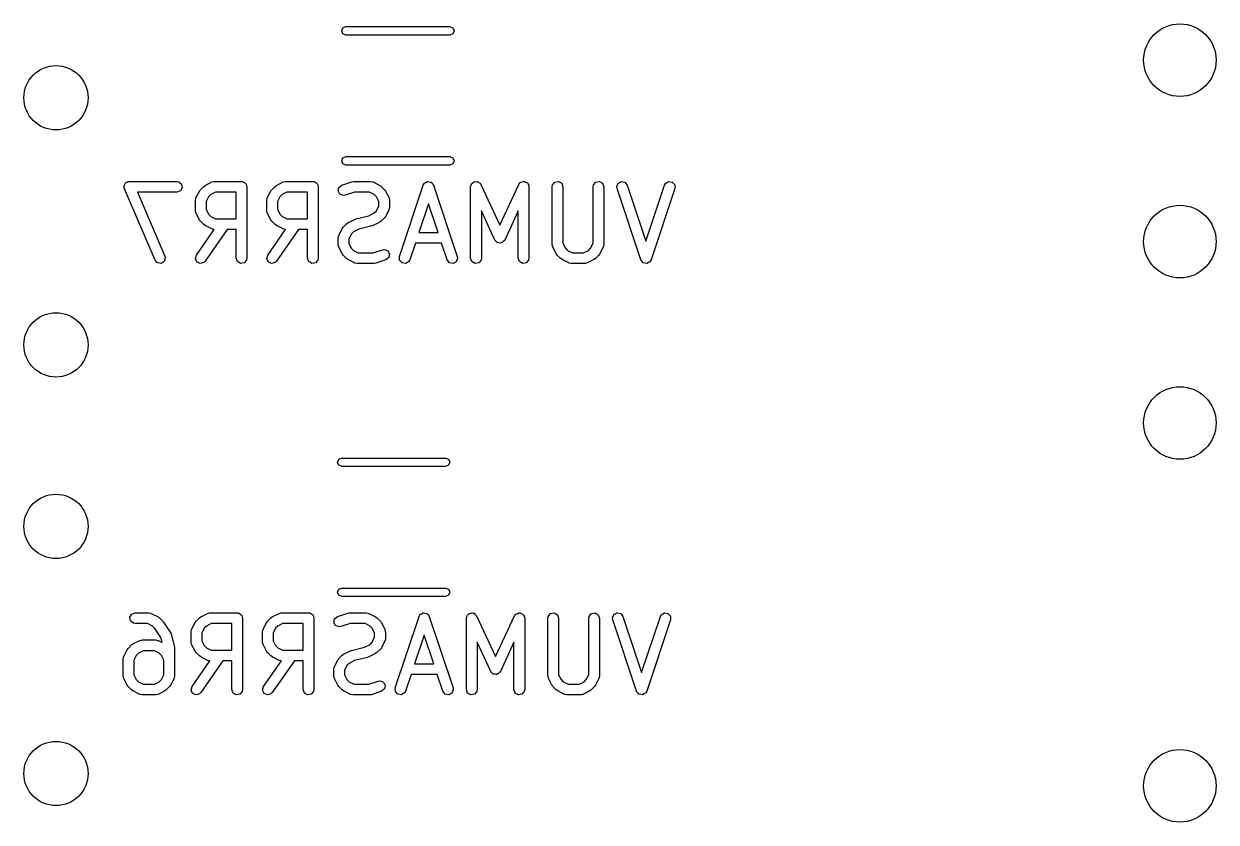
# Model space of a CAD drawing. Extents: x 10 to 584, y -410 to -10.
# Drawn here: x 299.47 to 316.17, y -105.22 to -94.04 of the extents above; entities that cross this region are included whole.
import ezdxf

# ---------------------------------------------------------------- set-up
doc = ezdxf.new("R2010")
doc.units = 0
doc.layers.add('BLACK', color=7, linetype='CONTINUOUS')

msp = doc.modelspace()

# ---------------------------------------------------------------- linework, layer by layer
at = {"layer": 'BLACK', "linetype": 'CONTINUOUS'}
for p, q in [((303.923, -94.14), (303.941, -94.0976)), ((303.941, -94.1824), (303.923, -94.14)), ((303.941, -94.0976), (303.983, -94.08)), ((303.983, -94.2), (303.941, -94.1824)), ((303.983, -94.08), (305.437, -94.08)), ((305.437, -94.2), (303.983, -94.2)), ((305.437, -94.08), (305.479, -94.0976)), ((305.479, -94.1824), (305.437, -94.2)), ((305.479, -94.0976), (305.497, -94.14)), ((305.497, -94.14), (305.479, -94.1824)), ((303.923, -95.96), (303.941, -95.9176)), ((303.941, -96.0024), (303.923, -95.96)), ((303.941, -95.9176), (303.983, -95.9)), ((303.983, -96.02), (303.941, -96.0024)), ((303.983, -95.9), (305.437, -95.9)), ((305.437, -96.02), (303.983, -96.02)), ((305.437, -95.9), (305.479, -95.9176)), ((305.479, -96.0024), (305.437, -96.02)), ((305.479, -95.9176), (305.497, -95.96)), ((305.497, -95.96), (305.479, -96.0024)), ((300.873, -96.3266), (300.876, -96.3181)), ((300.879, -96.3519), (300.873, -96.3266)), ((300.874, -96.3094), (300.883, -96.2942)), ((300.876, -96.3181), (300.874, -96.3094)), ((301.308, -97.3519), (300.879, -96.3519)), ((300.883, -96.2942), (300.888, -96.2775)), ((300.888, -96.2775), (300.895, -96.2726)), ((300.895, -96.2726), (300.9, -96.2649)), ((300.9, -96.2649), (300.916, -96.2589)), ((300.916, -96.2589), (300.931, -96.2494)), ((300.931, -96.2494), (300.94, -96.2504)), ((300.94, -96.2504), (300.948, -96.2474)), ((300.948, -96.2474), (301.615, -96.2474)), ((301.615, -96.2474), (301.64, -96.2519)), ((301.663, -96.3798), (301.615, -96.3974)), ((301.64, -96.2519), (301.68, -96.2849)), ((301.689, -96.3354), (301.663, -96.3798)), ((301.68, -96.2849), (301.689, -96.3354)), ((301.881, -96.4793), (301.929, -96.3841)), ((301.929, -96.3841), (301.942, -96.3661)), ((301.942, -96.3661), (301.943, -96.3646)), ((301.943, -96.3646), (301.99, -96.317)), ((301.99, -96.317), (302.009, -96.3041)), ((302.009, -96.3041), (302.01, -96.3029)), ((302.01, -96.3029), (302.105, -96.2553)), ((302.105, -96.2553), (302.13, -96.2479)), ((302.13, -96.2479), (302.134, -96.2489)), ((302.134, -96.2489), (302.139, -96.2474)), ((302.139, -96.2474), (302.52, -96.2474)), ((302.52, -96.2474), (302.529, -96.2491)), ((302.529, -96.2491), (302.533, -96.2485)), ((302.533, -96.2485), (302.535, -96.2502)), ((302.535, -96.2502), (302.545, -96.2519)), ((302.545, -96.2519), (302.56, -96.2644)), ((302.56, -96.2644), (302.577, -96.2742)), ((302.577, -96.2742), (302.579, -96.2805)), ((302.579, -96.2805), (302.584, -96.2849)), ((302.584, -96.2849), (302.588, -96.3041)), ((302.588, -96.3041), (302.595, -96.3224)), ((302.595, -96.3224), (302.595, -97.3224)), ((302.881, -96.4793), (302.929, -96.3841)), ((302.929, -96.3841), (302.942, -96.3661)), ((302.942, -96.3661), (302.943, -96.3646)), ((302.943, -96.3646), (302.99, -96.317)), ((302.99, -96.317), (303.009, -96.3041)), ((303.009, -96.3041), (303.01, -96.3029)), ((303.01, -96.3029), (303.105, -96.2553)), ((303.105, -96.2553), (303.13, -96.2479)), ((303.13, -96.2479), (303.134, -96.2489)), ((303.134, -96.2489), (303.139, -96.2474)), ((303.139, -96.2474), (303.52, -96.2474)), ((303.52, -96.2474), (303.529, -96.2491)), ((303.529, -96.2491), (303.533, -96.2485)), ((303.533, -96.2485), (303.535, -96.2502)), ((303.535, -96.2502), (303.545, -96.2519)), ((303.545, -96.2519), (303.56, -96.2644)), ((303.56, -96.2644), (303.577, -96.2742)), ((303.577, -96.2742), (303.579, -96.2805)), ((303.579, -96.2805), (303.584, -96.2849)), ((303.584, -96.2849), (303.588, -96.3041)), ((303.588, -96.3041), (303.595, -96.3224)), ((303.595, -96.3224), (303.595, -97.3224)), ((303.874, -96.381), (303.884, -96.3307)), ((303.898, -96.4261), (303.874, -96.381)), ((303.884, -96.3307), (303.924, -96.2988)), ((303.924, -96.2988), (304.067, -96.2512)), ((304.067, -96.2512), (304.089, -96.2479)), ((304.089, -96.2479), (304.091, -96.2474)), ((304.091, -96.2474), (304.329, -96.2474)), ((304.329, -96.2474), (304.355, -96.2519)), ((304.355, -96.2519), (304.358, -96.2548)), ((304.358, -96.2548), (304.363, -96.2553)), ((304.363, -96.2553), (304.458, -96.3029)), ((304.458, -96.3029), (304.476, -96.3163)), ((304.476, -96.3163), (304.477, -96.317)), ((304.477, -96.317), (304.525, -96.3646)), ((304.525, -96.3646), (304.538, -96.383)), ((304.538, -96.383), (304.539, -96.3841)), ((304.539, -96.3841), (304.587, -96.4793)), ((304.734, -97.2987), (305.067, -96.2987)), ((305.067, -96.2987), (305.08, -96.2758)), ((305.08, -96.2758), (305.082, -96.2746)), ((305.082, -96.2726), (305.103, -96.2613)), ((305.082, -96.2746), (305.082, -96.2726)), ((305.103, -96.2613), (305.124, -96.2489)), ((305.124, -96.2489), (305.126, -96.2492)), ((305.126, -96.2492), (305.128, -96.2482)), ((305.128, -96.2482), (305.151, -96.2529)), ((305.151, -96.2529), (305.174, -96.2564)), ((305.174, -96.2564), (305.176, -96.258)), ((305.176, -96.258), (305.178, -96.2585)), ((305.178, -96.2585), (305.193, -96.2771)), ((305.193, -96.2771), (305.208, -96.2948)), ((305.208, -96.2948), (305.208, -96.297)), ((305.208, -96.297), (305.21, -96.2987)), ((305.21, -96.2987), (305.543, -97.2987)), ((305.73, -96.3224), (305.735, -96.2967)), ((305.73, -97.3224), (305.73, -96.3224)), ((305.735, -96.2967), (305.741, -96.2891)), ((305.741, -96.2891), (305.744, -96.2794)), ((305.744, -96.2794), (305.757, -96.27)), ((305.757, -96.27), (305.768, -96.2574)), ((305.768, -96.2574), (305.778, -96.2557)), ((305.778, -96.2557), (305.786, -96.2499)), ((305.786, -96.2499), (305.802, -96.2514)), ((305.802, -96.2514), (305.818, -96.2485)), ((305.818, -96.2485), (305.827, -96.2535)), ((305.827, -96.2535), (305.837, -96.2544)), ((305.837, -96.2544), (305.849, -96.266)), ((305.849, -96.266), (305.863, -96.2742)), ((305.863, -96.2742), (305.866, -96.2836)), ((305.866, -96.2836), (305.873, -96.2907)), ((305.873, -96.2907), (306.139, -96.8593)), ((306.139, -96.8593), (306.404, -96.2907)), ((306.404, -96.2907), (306.419, -96.2693)), ((306.419, -96.2693), (306.428, -96.2651)), ((306.428, -96.2651), (306.434, -96.2574)), ((306.434, -96.2574), (306.451, -96.2546)), ((306.451, -96.2546), (306.465, -96.2477)), ((306.465, -96.2477), (306.475, -96.2503)), ((306.475, -96.2503), (306.485, -96.2485)), ((306.485, -96.2485), (306.499, -96.2567)), ((306.499, -96.2567), (306.515, -96.261)), ((306.515, -96.261), (306.521, -96.2692)), ((306.521, -96.2692), (306.529, -96.2742)), ((306.529, -96.2742), (306.535, -96.2896)), ((306.535, -96.2896), (306.544, -96.303)), ((306.544, -96.303), (306.543, -96.313)), ((306.543, -96.313), (306.547, -96.3224)), ((306.547, -96.3224), (306.547, -97.3224)), ((306.873, -96.3224), (306.878, -96.2967)), ((306.873, -97.1319), (306.873, -96.3224)), ((306.878, -96.2967), (306.911, -96.2574)), ((306.911, -96.2574), (306.961, -96.2485)), ((306.961, -96.2485), (307.006, -96.2742)), ((307.006, -96.2742), (307.023, -96.3224)), ((307.023, -96.3224), (307.023, -97.1142)), ((307.445, -96.3224), (307.449, -96.2967)), ((307.445, -97.1142), (307.445, -96.3224)), ((307.449, -96.2967), (307.482, -96.2574)), ((307.482, -96.2574), (307.533, -96.2485)), ((307.533, -96.2485), (307.577, -96.2742)), ((307.577, -96.2742), (307.595, -96.3224)), ((307.595, -96.3224), (307.595, -97.1319)), ((307.778, -96.3203), (307.797, -96.2726)), ((307.782, -96.3461), (307.778, -96.3203)), ((308.115, -97.3461), (307.782, -96.3461)), ((307.797, -96.2726), (307.842, -96.2482)), ((307.842, -96.2482), (307.892, -96.2585)), ((307.892, -96.2585), (307.924, -96.2987)), ((307.924, -96.2987), (308.186, -97.0852)), ((308.186, -97.0852), (308.448, -96.2987)), ((308.591, -96.3461), (308.257, -97.3461)), ((308.448, -96.2987), (308.461, -96.2758)), ((308.461, -96.2758), (308.504, -96.2489)), ((308.504, -96.2489), (308.555, -96.2564)), ((308.555, -96.2564), (308.589, -96.2948)), ((308.589, -96.2948), (308.591, -96.3461)), ((301.615, -96.3974), (301.062, -96.3974)), ((301.062, -96.3974), (301.446, -97.2928)), ((301.873, -96.5129), (301.878, -96.4872)), ((301.873, -96.6557), (301.873, -96.5129)), ((301.878, -96.4872), (301.88, -96.4838)), ((301.88, -96.4838), (301.881, -96.4793)), ((302.057, -96.462), (302.023, -96.5306)), ((302.023, -96.5306), (302.023, -96.638)), ((302.088, -96.4316), (302.057, -96.462)), ((302.156, -96.3974), (302.088, -96.4316)), ((302.445, -96.3974), (302.156, -96.3974)), ((302.445, -96.7712), (302.445, -96.3974)), ((302.873, -96.5129), (302.878, -96.4872)), ((302.873, -96.6557), (302.873, -96.5129)), ((302.878, -96.4872), (302.88, -96.4838)), ((302.88, -96.4838), (302.881, -96.4793)), ((303.057, -96.462), (303.023, -96.5306)), ((303.023, -96.5306), (303.023, -96.638)), ((303.088, -96.4316), (303.057, -96.462)), ((303.156, -96.3974), (303.088, -96.4316)), ((303.445, -96.3974), (303.156, -96.3974)), ((303.445, -96.7712), (303.445, -96.3974)), ((303.946, -96.445), (303.898, -96.4261)), ((303.972, -96.4412), (303.946, -96.445)), ((304.103, -96.3974), (303.972, -96.4412)), ((304.311, -96.3974), (304.103, -96.3974)), ((304.38, -96.4316), (304.311, -96.3974)), ((304.41, -96.462), (304.38, -96.4316)), ((304.445, -96.5306), (304.41, -96.462)), ((304.445, -96.5904), (304.445, -96.5306)), ((304.587, -96.4793), (304.594, -96.5043)), ((304.594, -96.5043), (304.593, -96.5086)), ((304.593, -96.5086), (304.595, -96.5129)), ((304.595, -96.5129), (304.595, -96.6081)), ((301.875, -96.6599), (301.873, -96.6557)), ((301.874, -96.6643), (301.875, -96.6599)), ((301.881, -96.6893), (301.874, -96.6643)), ((301.929, -96.7845), (301.881, -96.6893)), ((302.023, -96.638), (302.057, -96.7065)), ((302.057, -96.7065), (302.088, -96.7369)), ((302.875, -96.6599), (302.873, -96.6557)), ((302.874, -96.6643), (302.875, -96.6599)), ((302.881, -96.6893), (302.874, -96.6643)), ((302.929, -96.7845), (302.881, -96.6893)), ((303.023, -96.638), (303.057, -96.7065)), ((303.057, -96.7065), (303.088, -96.7369)), ((304.303, -96.7278), (304.38, -96.6893)), ((304.38, -96.6893), (304.41, -96.6589)), ((304.41, -96.6589), (304.445, -96.5904)), ((304.587, -96.6416), (304.539, -96.7369)), ((304.59, -96.6337), (304.587, -96.6372)), ((304.587, -96.6372), (304.587, -96.6416)), ((304.595, -96.6081), (304.59, -96.6337)), ((305.139, -96.5596), (305.005, -96.9617)), ((305.273, -96.9617), (305.139, -96.5596)), ((306.071, -97.0684), (305.88, -96.6604)), ((305.88, -96.6604), (305.88, -97.3224)), ((306.397, -96.6604), (306.207, -97.0684)), ((306.397, -97.3224), (306.397, -96.6604)), ((301.93, -96.7856), (301.929, -96.7845)), ((301.943, -96.804), (301.93, -96.7856)), ((301.99, -96.8516), (301.943, -96.804)), ((301.992, -96.8523), (301.99, -96.8516)), ((302.01, -96.8657), (301.992, -96.8523)), ((302.105, -96.9133), (302.01, -96.8657)), ((302.088, -96.7369), (302.156, -96.7712)), ((302.156, -96.7712), (302.445, -96.7712)), ((302.93, -96.7856), (302.929, -96.7845)), ((302.943, -96.804), (302.93, -96.7856)), ((302.99, -96.8516), (302.943, -96.804)), ((302.992, -96.8523), (302.99, -96.8516)), ((303.01, -96.8657), (302.992, -96.8523)), ((303.105, -96.9133), (303.01, -96.8657)), ((303.088, -96.7369), (303.156, -96.7712)), ((303.156, -96.7712), (303.445, -96.7712)), ((303.942, -96.8899), (303.943, -96.8884)), ((303.943, -96.8884), (303.99, -96.8408)), ((303.99, -96.8408), (304.009, -96.8279)), ((304.009, -96.8279), (304.01, -96.8267)), ((304.01, -96.8267), (304.105, -96.7791)), ((304.105, -96.7791), (304.117, -96.7754)), ((304.117, -96.7754), (304.12, -96.7734)), ((304.12, -96.7734), (304.303, -96.7278)), ((304.347, -96.8713), (304.165, -96.917)), ((304.35, -96.8693), (304.347, -96.8713)), ((304.363, -96.8657), (304.35, -96.8693)), ((304.458, -96.818), (304.363, -96.8657)), ((304.459, -96.8168), (304.458, -96.818)), ((304.477, -96.804), (304.459, -96.8168)), ((304.525, -96.7564), (304.477, -96.804)), ((304.526, -96.7549), (304.525, -96.7564)), ((304.539, -96.7369), (304.526, -96.7549)), ((301.887, -97.2794), (302.138, -96.921)), ((302.32, -96.9212), (302.01, -97.3654)), ((302.109, -96.9138), (302.105, -96.9133)), ((302.113, -96.9167), (302.109, -96.9138)), ((302.138, -96.921), (302.113, -96.9167)), ((302.445, -96.9212), (302.32, -96.9212)), ((302.445, -97.3224), (302.445, -96.9212)), ((302.887, -97.2794), (303.138, -96.921)), ((303.32, -96.9212), (303.01, -97.3654)), ((303.109, -96.9138), (303.105, -96.9133)), ((303.113, -96.9167), (303.109, -96.9138)), ((303.138, -96.921), (303.113, -96.9167)), ((303.445, -96.9212), (303.32, -96.9212)), ((303.445, -97.3224), (303.445, -96.9212)), ((303.873, -97.0367), (303.878, -97.011)), ((303.873, -97.1319), (303.873, -97.0367)), ((303.878, -97.011), (303.88, -97.0076)), ((303.88, -97.0076), (303.881, -97.0031)), ((303.881, -97.0031), (303.929, -96.9079)), ((303.929, -96.9079), (303.942, -96.8899)), ((304.057, -96.9859), (304.023, -97.0544)), ((304.023, -97.0544), (304.023, -97.1142)), ((304.088, -96.9554), (304.057, -96.9859)), ((304.165, -96.917), (304.088, -96.9554)), ((305.005, -96.9617), (305.273, -96.9617)), ((303.875, -97.1361), (303.873, -97.1319)), ((303.874, -97.1405), (303.875, -97.1361)), ((303.881, -97.1654), (303.874, -97.1405)), ((303.929, -97.2607), (303.881, -97.1654)), ((304.023, -97.1142), (304.057, -97.1827)), ((304.057, -97.1827), (304.088, -97.2131)), ((304.088, -97.2131), (304.156, -97.2474)), ((304.364, -97.2474), (304.496, -97.2036)), ((304.496, -97.2036), (304.522, -97.1998)), ((304.522, -97.1998), (304.569, -97.2186)), ((304.569, -97.2186), (304.594, -97.2638)), ((304.955, -97.1117), (304.876, -97.3461)), ((305.323, -97.1117), (304.955, -97.1117)), ((305.401, -97.3461), (305.323, -97.1117)), ((306.084, -97.0821), (306.071, -97.0684)), ((306.096, -97.0981), (306.084, -97.0821)), ((306.102, -97.0998), (306.096, -97.0981)), ((306.107, -97.1046), (306.102, -97.0998)), ((306.126, -97.1063), (306.107, -97.1046)), ((306.145, -97.1114), (306.126, -97.1063)), ((306.151, -97.1085), (306.145, -97.1114)), ((306.158, -97.1091), (306.151, -97.1085)), ((306.174, -97.0979), (306.158, -97.1091)), ((306.192, -97.0897), (306.174, -97.0979)), ((306.197, -97.0816), (306.192, -97.0897)), ((306.2, -97.0797), (306.197, -97.0816)), ((306.201, -97.0765), (306.2, -97.0797)), ((306.207, -97.0684), (306.201, -97.0765)), ((306.875, -97.1361), (306.873, -97.1319)), ((306.874, -97.1405), (306.875, -97.1361)), ((306.881, -97.1654), (306.874, -97.1405)), ((306.929, -97.2607), (306.881, -97.1654)), ((307.023, -97.1142), (307.057, -97.1827)), ((307.057, -97.1827), (307.088, -97.2131)), ((307.088, -97.2131), (307.156, -97.2474)), ((307.311, -97.2474), (307.38, -97.2131)), ((307.38, -97.2131), (307.41, -97.1827)), ((307.41, -97.1827), (307.445, -97.1142)), ((307.587, -97.1654), (307.539, -97.2607)), ((307.59, -97.1576), (307.587, -97.161)), ((307.587, -97.161), (307.587, -97.1654)), ((307.595, -97.1319), (307.59, -97.1576)), ((301.343, -97.3893), (301.308, -97.3519)), ((301.394, -97.3954), (301.343, -97.3893)), ((301.437, -97.3673), (301.394, -97.3954)), ((301.452, -97.3182), (301.437, -97.3673)), ((301.446, -97.2928), (301.452, -97.3182)), ((301.873, -97.3289), (301.887, -97.2794)), ((301.895, -97.3754), (301.873, -97.3289)), ((301.942, -97.3971), (301.895, -97.3754)), ((301.991, -97.3838), (301.942, -97.3971)), ((302.01, -97.3654), (301.991, -97.3838)), ((302.462, -97.3706), (302.445, -97.3224)), ((302.506, -97.3962), (302.462, -97.3706)), ((302.557, -97.3873), (302.506, -97.3962)), ((302.59, -97.348), (302.557, -97.3873)), ((302.595, -97.3224), (302.59, -97.348)), ((302.873, -97.3289), (302.887, -97.2794)), ((302.895, -97.3754), (302.873, -97.3289)), ((302.942, -97.3971), (302.895, -97.3754)), ((302.991, -97.3838), (302.942, -97.3971)), ((303.01, -97.3654), (302.991, -97.3838)), ((303.462, -97.3706), (303.445, -97.3224)), ((303.506, -97.3962), (303.462, -97.3706)), ((303.557, -97.3873), (303.506, -97.3962)), ((303.59, -97.348), (303.557, -97.3873)), ((303.595, -97.3224), (303.59, -97.348)), ((303.93, -97.2618), (303.929, -97.2607)), ((303.943, -97.2802), (303.93, -97.2618)), ((303.99, -97.3278), (303.943, -97.2802)), ((303.992, -97.3285), (303.99, -97.3278)), ((304.01, -97.3418), (303.992, -97.3285)), ((304.105, -97.3895), (304.01, -97.3418)), ((304.109, -97.39), (304.105, -97.3895)), ((304.113, -97.3929), (304.109, -97.39)), ((304.156, -97.2474), (304.364, -97.2474)), ((304.543, -97.3459), (304.4, -97.3935)), ((304.583, -97.314), (304.543, -97.3459)), ((304.594, -97.2638), (304.583, -97.314)), ((304.735, -97.3499), (304.734, -97.2987)), ((304.77, -97.3883), (304.735, -97.3499)), ((304.82, -97.3959), (304.77, -97.3883)), ((304.864, -97.369), (304.82, -97.3959)), ((304.876, -97.3461), (304.864, -97.369)), ((305.433, -97.3863), (305.401, -97.3461)), ((305.483, -97.3966), (305.433, -97.3863)), ((305.528, -97.3721), (305.483, -97.3966)), ((305.547, -97.3244), (305.528, -97.3721)), ((305.543, -97.2987), (305.547, -97.3244)), ((305.748, -97.3706), (305.73, -97.3224)), ((305.792, -97.3962), (305.748, -97.3706)), ((305.843, -97.3873), (305.792, -97.3962)), ((305.876, -97.348), (305.843, -97.3873)), ((305.88, -97.3224), (305.876, -97.348)), ((306.414, -97.3706), (306.397, -97.3224)), ((306.459, -97.3962), (306.414, -97.3706)), ((306.509, -97.3873), (306.459, -97.3962)), ((306.542, -97.348), (306.509, -97.3873)), ((306.547, -97.3224), (306.542, -97.348)), ((306.93, -97.2618), (306.929, -97.2607)), ((306.943, -97.2802), (306.93, -97.2618)), ((306.99, -97.3278), (306.943, -97.2802)), ((306.992, -97.3285), (306.99, -97.3278)), ((307.01, -97.3418), (306.992, -97.3285)), ((307.105, -97.3895), (307.01, -97.3418)), ((307.109, -97.39), (307.105, -97.3895)), ((307.113, -97.3929), (307.109, -97.39)), ((307.156, -97.2474), (307.311, -97.2474)), ((307.363, -97.3895), (307.338, -97.3969)), ((307.458, -97.3418), (307.363, -97.3895)), ((307.459, -97.3407), (307.458, -97.3418)), ((307.477, -97.3278), (307.459, -97.3407)), ((307.525, -97.2802), (307.477, -97.3278)), ((307.526, -97.2787), (307.525, -97.2802)), ((307.539, -97.2607), (307.526, -97.2787)), ((308.116, -97.3478), (308.115, -97.3461)), ((308.116, -97.3499), (308.116, -97.3478)), ((308.132, -97.3677), (308.116, -97.3499)), ((308.147, -97.3863), (308.132, -97.3677)), ((308.149, -97.3867), (308.147, -97.3863)), ((308.15, -97.3883), (308.149, -97.3867)), ((308.174, -97.3918), (308.15, -97.3883)), ((308.221, -97.3834), (308.201, -97.3959)), ((308.242, -97.3721), (308.221, -97.3834)), ((308.243, -97.3701), (308.242, -97.3721)), ((308.245, -97.369), (308.243, -97.3701)), ((308.257, -97.3461), (308.245, -97.369)), ((304.139, -97.3974), (304.113, -97.3929)), ((304.377, -97.3974), (304.139, -97.3974)), ((304.378, -97.3968), (304.377, -97.3974)), ((304.4, -97.3935), (304.378, -97.3968)), ((307.139, -97.3974), (307.113, -97.3929)), ((307.329, -97.3974), (307.139, -97.3974)), ((307.333, -97.3958), (307.329, -97.3974)), ((307.338, -97.3969), (307.333, -97.3958)), ((308.197, -97.3966), (308.174, -97.3918)), ((308.199, -97.3955), (308.197, -97.3966)), ((308.201, -97.3959), (308.199, -97.3955)), ((303.863, -100.18), (303.881, -100.138)), ((303.881, -100.222), (303.863, -100.18)), ((303.881, -100.138), (303.923, -100.12)), ((303.923, -100.24), (303.881, -100.222)), ((303.923, -100.12), (305.377, -100.12)), ((305.377, -100.12), (305.419, -100.138)), ((305.419, -100.222), (305.377, -100.24)), ((305.419, -100.138), (305.437, -100.18)), ((305.437, -100.18), (305.419, -100.222)), ((305.377, -100.24), (303.923, -100.24)), ((303.863, -102), (303.881, -101.958)), ((303.881, -102.042), (303.863, -102)), ((303.881, -101.958), (303.923, -101.94)), ((303.923, -102.06), (303.881, -102.042)), ((303.923, -101.94), (305.377, -101.94)), ((305.377, -102.06), (303.923, -102.06)), ((305.377, -101.94), (305.419, -101.958)), ((305.419, -102.042), (305.377, -102.06)), ((305.419, -101.958), (305.437, -102)), ((305.437, -102), (305.419, -102.042)), ((300.957, -102.349), (300.983, -102.305)), ((300.966, -102.4), (300.957, -102.349)), ((301.005, -102.433), (300.966, -102.4)), ((300.983, -102.305), (301.031, -102.287)), ((301.031, -102.287), (301.221, -102.287)), ((301.221, -102.287), (301.247, -102.292)), ((301.247, -102.292), (301.251, -102.295)), ((301.251, -102.295), (301.255, -102.295)), ((301.255, -102.295), (301.35, -102.343)), ((301.35, -102.343), (301.368, -102.356)), ((301.368, -102.356), (301.37, -102.357)), ((301.37, -102.357), (301.417, -102.405)), ((301.883, -102.405), (301.93, -102.357)), ((301.93, -102.357), (301.949, -102.344)), ((301.949, -102.344), (301.95, -102.343)), ((301.95, -102.343), (302.045, -102.295)), ((302.045, -102.295), (302.07, -102.288)), ((302.07, -102.288), (302.074, -102.289)), ((302.074, -102.289), (302.079, -102.287)), ((302.079, -102.287), (302.46, -102.287)), ((302.46, -102.287), (302.469, -102.289)), ((302.469, -102.289), (302.473, -102.289)), ((302.473, -102.289), (302.475, -102.29)), ((302.475, -102.29), (302.485, -102.292)), ((302.485, -102.292), (302.5, -102.304)), ((302.5, -102.304), (302.517, -102.314)), ((302.517, -102.314), (302.519, -102.321)), ((302.519, -102.321), (302.524, -102.325)), ((302.524, -102.325), (302.528, -102.344)), ((302.528, -102.344), (302.535, -102.362)), ((302.535, -102.362), (302.535, -103.362)), ((302.883, -102.405), (302.93, -102.357)), ((302.93, -102.357), (302.949, -102.344)), ((302.949, -102.344), (302.95, -102.343)), ((302.95, -102.343), (303.045, -102.295)), ((303.045, -102.295), (303.07, -102.288)), ((303.07, -102.288), (303.074, -102.289)), ((303.074, -102.289), (303.079, -102.287)), ((303.079, -102.287), (303.46, -102.287)), ((303.46, -102.287), (303.469, -102.289)), ((303.469, -102.289), (303.473, -102.289)), ((303.473, -102.289), (303.475, -102.29)), ((303.475, -102.29), (303.485, -102.292)), ((303.485, -102.292), (303.5, -102.304)), ((303.5, -102.304), (303.517, -102.314)), ((303.517, -102.314), (303.519, -102.321)), ((303.519, -102.321), (303.524, -102.325)), ((303.524, -102.325), (303.528, -102.344)), ((303.528, -102.344), (303.535, -102.362)), ((303.535, -102.362), (303.535, -103.362)), ((303.814, -102.421), (303.824, -102.371)), ((303.824, -102.371), (303.864, -102.339)), ((303.864, -102.339), (304.007, -102.291)), ((304.007, -102.291), (304.029, -102.288)), ((304.029, -102.288), (304.031, -102.287)), ((304.031, -102.287), (304.269, -102.287)), ((304.269, -102.287), (304.295, -102.292)), ((304.295, -102.292), (304.298, -102.295)), ((304.298, -102.295), (304.303, -102.295)), ((304.303, -102.295), (304.398, -102.343)), ((304.398, -102.343), (304.416, -102.356)), ((304.416, -102.356), (304.417, -102.357)), ((304.417, -102.357), (304.465, -102.405)), ((304.674, -103.339), (305.007, -102.339)), ((305.007, -102.339), (305.02, -102.316)), ((305.02, -102.316), (305.022, -102.315)), ((305.022, -102.313), (305.043, -102.301)), ((305.022, -102.315), (305.022, -102.313)), ((305.043, -102.301), (305.064, -102.289)), ((305.064, -102.289), (305.066, -102.289)), ((305.066, -102.289), (305.068, -102.288)), ((305.068, -102.288), (305.091, -102.293)), ((305.091, -102.293), (305.114, -102.296)), ((305.114, -102.296), (305.116, -102.298)), ((305.116, -102.298), (305.118, -102.298)), ((305.118, -102.298), (305.133, -102.317)), ((305.133, -102.317), (305.148, -102.335)), ((305.148, -102.335), (305.148, -102.337)), ((305.148, -102.337), (305.15, -102.339)), ((305.15, -102.339), (305.483, -103.339)), ((305.67, -102.362), (305.675, -102.337)), ((305.67, -103.362), (305.67, -102.362)), ((305.675, -102.337), (305.681, -102.329)), ((305.681, -102.329), (305.684, -102.319)), ((305.684, -102.319), (305.697, -102.31)), ((305.697, -102.31), (305.708, -102.297)), ((305.708, -102.297), (305.718, -102.296)), ((305.718, -102.296), (305.726, -102.29)), ((305.726, -102.29), (305.742, -102.291)), ((305.742, -102.291), (305.758, -102.289)), ((305.758, -102.289), (305.767, -102.294)), ((305.767, -102.294), (305.777, -102.294)), ((305.777, -102.294), (305.789, -102.306)), ((305.789, -102.306), (305.803, -102.314)), ((305.803, -102.314), (305.806, -102.324)), ((305.806, -102.324), (305.813, -102.331)), ((305.813, -102.331), (306.079, -102.899)), ((306.079, -102.899), (306.344, -102.331)), ((306.344, -102.331), (306.359, -102.309)), ((306.359, -102.309), (306.368, -102.305)), ((306.368, -102.305), (306.374, -102.297)), ((306.374, -102.297), (306.391, -102.295)), ((306.391, -102.295), (306.405, -102.288)), ((306.405, -102.288), (306.415, -102.29)), ((306.415, -102.29), (306.425, -102.289)), ((306.425, -102.289), (306.439, -102.297)), ((306.439, -102.297), (306.455, -102.301)), ((306.455, -102.301), (306.461, -102.309)), ((306.461, -102.309), (306.469, -102.314)), ((306.469, -102.314), (306.475, -102.33)), ((306.475, -102.33), (306.484, -102.343)), ((306.484, -102.343), (306.483, -102.353)), ((306.483, -102.353), (306.487, -102.362)), ((306.487, -102.362), (306.487, -103.362)), ((306.813, -102.362), (306.818, -102.337)), ((306.813, -103.172), (306.813, -102.362)), ((306.818, -102.337), (306.851, -102.297)), ((306.851, -102.297), (306.901, -102.289)), ((306.901, -102.289), (306.946, -102.314)), ((306.946, -102.314), (306.963, -102.362)), ((306.963, -102.362), (306.963, -103.154)), ((307.385, -102.362), (307.389, -102.337)), ((307.385, -103.154), (307.385, -102.362)), ((307.389, -102.337), (307.422, -102.297)), ((307.422, -102.297), (307.473, -102.289)), ((307.473, -102.289), (307.517, -102.314)), ((307.517, -102.314), (307.535, -102.362)), ((307.535, -102.362), (307.535, -103.172)), ((307.718, -102.36), (307.737, -102.313)), ((307.722, -102.386), (307.718, -102.36)), ((308.055, -103.386), (307.722, -102.386)), ((307.737, -102.313), (307.782, -102.288)), ((307.782, -102.288), (307.832, -102.298)), ((307.832, -102.298), (307.864, -102.339)), ((307.864, -102.339), (308.126, -103.125)), ((308.126, -103.125), (308.388, -102.339)), ((308.531, -102.386), (308.197, -103.386)), ((308.388, -102.339), (308.401, -102.316)), ((308.401, -102.316), (308.444, -102.289)), ((308.444, -102.289), (308.495, -102.296)), ((308.495, -102.296), (308.529, -102.335)), ((308.529, -102.335), (308.531, -102.386)), ((301.031, -102.437), (301.005, -102.433)), ((301.204, -102.437), (301.031, -102.437)), ((301.272, -102.472), (301.204, -102.437)), ((301.306, -102.505), (301.272, -102.472)), ((301.39, -102.631), (301.306, -102.505)), ((301.417, -102.405), (301.424, -102.414)), ((301.424, -102.414), (301.427, -102.416)), ((301.427, -102.416), (301.522, -102.559)), ((301.522, -102.559), (301.532, -102.582)), ((301.813, -102.553), (301.818, -102.527)), ((301.813, -102.696), (301.813, -102.553)), ((301.818, -102.527), (301.82, -102.524)), ((301.82, -102.524), (301.821, -102.519)), ((301.821, -102.519), (301.869, -102.424)), ((301.869, -102.424), (301.882, -102.406)), ((301.882, -102.406), (301.883, -102.405)), ((301.997, -102.502), (301.963, -102.571)), ((302.028, -102.472), (301.997, -102.502)), ((302.096, -102.437), (302.028, -102.472)), ((302.385, -102.437), (302.096, -102.437)), ((302.385, -102.811), (302.385, -102.437)), ((302.813, -102.553), (302.818, -102.527)), ((302.813, -102.696), (302.813, -102.553)), ((302.818, -102.527), (302.82, -102.524)), ((302.82, -102.524), (302.821, -102.519)), ((302.821, -102.519), (302.869, -102.424)), ((302.869, -102.424), (302.882, -102.406)), ((302.882, -102.406), (302.883, -102.405)), ((302.997, -102.502), (302.963, -102.571)), ((303.028, -102.472), (302.997, -102.502)), ((303.096, -102.437), (303.028, -102.472)), ((303.385, -102.437), (303.096, -102.437)), ((303.385, -102.811), (303.385, -102.437)), ((303.838, -102.466), (303.814, -102.421)), ((303.886, -102.485), (303.838, -102.466)), ((303.912, -102.481), (303.886, -102.485)), ((304.043, -102.437), (303.912, -102.481)), ((304.251, -102.437), (304.043, -102.437)), ((304.32, -102.472), (304.251, -102.437)), ((304.35, -102.502), (304.32, -102.472)), ((304.385, -102.571), (304.35, -102.502)), ((304.465, -102.405), (304.478, -102.423)), ((304.478, -102.423), (304.479, -102.424)), ((304.479, -102.424), (304.527, -102.519)), ((304.527, -102.519), (304.534, -102.544)), ((304.534, -102.544), (304.533, -102.549)), ((304.533, -102.549), (304.535, -102.553)), ((304.535, -102.553), (304.535, -102.648)), ((300.978, -102.738), (300.996, -102.725)), ((300.996, -102.725), (300.997, -102.724)), ((300.997, -102.724), (301.093, -102.676)), ((301.093, -102.676), (301.118, -102.669)), ((301.118, -102.669), (301.122, -102.67)), ((301.122, -102.67), (301.126, -102.668)), ((301.126, -102.668), (301.317, -102.668)), ((301.317, -102.668), (301.342, -102.673)), ((301.342, -102.673), (301.346, -102.676)), ((301.346, -102.676), (301.35, -102.676)), ((301.35, -102.676), (301.408, -102.705)), ((301.408, -102.705), (301.39, -102.631)), ((301.532, -102.582), (301.532, -102.582)), ((301.532, -102.582), (301.58, -102.773)), ((301.815, -102.7), (301.813, -102.696)), ((301.814, -102.704), (301.815, -102.7)), ((301.821, -102.729), (301.814, -102.704)), ((301.869, -102.824), (301.821, -102.729)), ((301.963, -102.571), (301.963, -102.678)), ((301.963, -102.678), (301.997, -102.747)), ((302.815, -102.7), (302.813, -102.696)), ((302.814, -102.704), (302.815, -102.7)), ((302.821, -102.729), (302.814, -102.704)), ((302.869, -102.824), (302.821, -102.729)), ((302.963, -102.571), (302.963, -102.678)), ((302.963, -102.678), (302.997, -102.747)), ((304.243, -102.768), (304.32, -102.729)), ((304.32, -102.729), (304.35, -102.699)), ((304.35, -102.699), (304.385, -102.63)), ((304.385, -102.63), (304.385, -102.571)), ((304.527, -102.682), (304.479, -102.777)), ((304.53, -102.674), (304.527, -102.677)), ((304.527, -102.677), (304.527, -102.682)), ((304.535, -102.648), (304.53, -102.674)), ((305.079, -102.6), (304.945, -103.002)), ((305.213, -103.002), (305.079, -102.6)), ((306.011, -103.108), (305.82, -102.7)), ((305.82, -102.7), (305.82, -103.362)), ((306.337, -102.7), (306.147, -103.108)), ((306.337, -103.362), (306.337, -102.7)), ((300.868, -102.905), (300.869, -102.9)), ((300.869, -102.9), (300.916, -102.805)), ((300.916, -102.805), (300.93, -102.787)), ((300.93, -102.786), (300.978, -102.738)), ((300.93, -102.787), (300.93, -102.786)), ((301.045, -102.883), (301.011, -102.952)), ((301.075, -102.853), (301.045, -102.883)), ((301.144, -102.818), (301.075, -102.853)), ((301.299, -102.818), (301.144, -102.818)), ((301.367, -102.853), (301.299, -102.818)), ((301.398, -102.883), (301.367, -102.853)), ((301.432, -102.952), (301.398, -102.883)), ((301.58, -102.773), (301.581, -102.788)), ((301.581, -102.788), (301.582, -102.791)), ((301.582, -102.791), (301.582, -103.172)), ((301.87, -102.826), (301.869, -102.824)), ((301.883, -102.844), (301.87, -102.826)), ((301.93, -102.892), (301.883, -102.844)), ((301.932, -102.892), (301.93, -102.892)), ((301.95, -102.906), (301.932, -102.892)), ((301.997, -102.747), (302.028, -102.777)), ((302.028, -102.777), (302.096, -102.811)), ((302.096, -102.811), (302.385, -102.811)), ((302.87, -102.826), (302.869, -102.824)), ((302.883, -102.844), (302.87, -102.826)), ((302.93, -102.892), (302.883, -102.844)), ((302.932, -102.892), (302.93, -102.892)), ((302.95, -102.906), (302.932, -102.892)), ((302.997, -102.747), (303.028, -102.777)), ((303.028, -102.777), (303.096, -102.811)), ((303.096, -102.811), (303.385, -102.811)), ((303.883, -102.928), (303.93, -102.881)), ((303.93, -102.881), (303.949, -102.868)), ((303.949, -102.868), (303.95, -102.867)), ((303.95, -102.867), (304.045, -102.819)), ((304.045, -102.819), (304.057, -102.815)), ((304.057, -102.815), (304.06, -102.813)), ((304.06, -102.813), (304.243, -102.768)), ((304.398, -102.858), (304.303, -102.906)), ((304.399, -102.857), (304.398, -102.858)), ((304.417, -102.844), (304.399, -102.857)), ((304.465, -102.796), (304.417, -102.844)), ((304.466, -102.795), (304.465, -102.796)), ((304.479, -102.777), (304.466, -102.795)), ((300.861, -102.934), (300.865, -102.908)), ((300.861, -103.172), (300.861, -102.934)), ((300.865, -102.908), (300.868, -102.905)), ((301.011, -102.952), (301.011, -103.154)), ((301.432, -103.154), (301.432, -102.952)), ((301.827, -103.319), (302.078, -102.961)), ((302.045, -102.953), (301.95, -102.906)), ((302.26, -102.961), (301.95, -103.405)), ((302.049, -102.954), (302.045, -102.953)), ((302.053, -102.957), (302.049, -102.954)), ((302.078, -102.961), (302.053, -102.957)), ((302.385, -102.961), (302.26, -102.961)), ((302.385, -103.362), (302.385, -102.961)), ((302.827, -103.319), (303.078, -102.961)), ((303.045, -102.953), (302.95, -102.906)), ((303.26, -102.961), (302.95, -103.405)), ((303.049, -102.954), (303.045, -102.953)), ((303.053, -102.957), (303.049, -102.954)), ((303.078, -102.961), (303.053, -102.957)), ((303.385, -102.961), (303.26, -102.961)), ((303.385, -103.362), (303.385, -102.961)), ((303.813, -103.077), (303.818, -103.051)), ((303.818, -103.051), (303.82, -103.048)), ((303.82, -103.048), (303.821, -103.043)), ((303.821, -103.043), (303.869, -102.948)), ((303.869, -102.948), (303.882, -102.93)), ((303.882, -102.93), (303.883, -102.928)), ((303.997, -103.026), (303.963, -103.094)), ((304.028, -102.995), (303.997, -103.026)), ((304.105, -102.957), (304.028, -102.995)), ((304.287, -102.911), (304.105, -102.957)), ((304.29, -102.909), (304.287, -102.911)), ((304.303, -102.906), (304.29, -102.909)), ((304.945, -103.002), (305.213, -103.002)), ((300.862, -103.176), (300.861, -103.172)), ((300.861, -103.18), (300.862, -103.176)), ((300.869, -103.205), (300.861, -103.18)), ((300.916, -103.301), (300.869, -103.205)), ((301.011, -103.154), (301.045, -103.223)), ((301.045, -103.223), (301.075, -103.253)), ((301.367, -103.253), (301.398, -103.223)), ((301.398, -103.223), (301.432, -103.154)), ((301.574, -103.205), (301.527, -103.301)), ((301.575, -103.201), (301.574, -103.205)), ((301.578, -103.198), (301.575, -103.201)), ((301.582, -103.172), (301.578, -103.198)), ((303.813, -103.172), (303.813, -103.077)), ((303.815, -103.176), (303.813, -103.172)), ((303.814, -103.18), (303.815, -103.176)), ((303.821, -103.205), (303.814, -103.18)), ((303.869, -103.301), (303.821, -103.205)), ((303.963, -103.094), (303.963, -103.154)), ((303.963, -103.154), (303.997, -103.223)), ((303.997, -103.223), (304.028, -103.253)), ((304.895, -103.152), (304.816, -103.386)), ((305.263, -103.152), (304.895, -103.152)), ((305.341, -103.386), (305.263, -103.152)), ((306.024, -103.122), (306.011, -103.108)), ((306.036, -103.138), (306.024, -103.122)), ((306.042, -103.14), (306.036, -103.138)), ((306.047, -103.145), (306.042, -103.14)), ((306.066, -103.146), (306.047, -103.145)), ((306.085, -103.151), (306.066, -103.146)), ((306.091, -103.149), (306.085, -103.151)), ((306.098, -103.149), (306.091, -103.149)), ((306.114, -103.138), (306.098, -103.149)), ((306.132, -103.13), (306.114, -103.138)), ((306.137, -103.122), (306.132, -103.13)), ((306.14, -103.12), (306.137, -103.122)), ((306.141, -103.116), (306.14, -103.12)), ((306.147, -103.108), (306.141, -103.116)), ((306.815, -103.176), (306.813, -103.172)), ((306.814, -103.18), (306.815, -103.176)), ((306.821, -103.205), (306.814, -103.18)), ((306.869, -103.301), (306.821, -103.205)), ((306.963, -103.154), (306.997, -103.223)), ((306.997, -103.223), (307.028, -103.253)), ((307.32, -103.253), (307.35, -103.223)), ((307.35, -103.223), (307.385, -103.154)), ((307.527, -103.205), (307.479, -103.301)), ((307.53, -103.198), (307.527, -103.201)), ((307.527, -103.201), (307.527, -103.205)), ((307.535, -103.172), (307.53, -103.198)), ((300.917, -103.302), (300.916, -103.301)), ((300.93, -103.32), (300.917, -103.302)), ((300.978, -103.368), (300.93, -103.32)), ((300.979, -103.368), (300.978, -103.368)), ((300.997, -103.382), (300.979, -103.368)), ((301.093, -103.429), (300.997, -103.382)), ((301.075, -103.253), (301.144, -103.287)), ((301.144, -103.287), (301.299, -103.287)), ((301.299, -103.287), (301.367, -103.253)), ((301.445, -103.382), (301.35, -103.429)), ((301.447, -103.381), (301.445, -103.382)), ((301.465, -103.368), (301.447, -103.381)), ((301.513, -103.32), (301.465, -103.368)), ((301.527, -103.301), (301.513, -103.319)), ((301.513, -103.319), (301.513, -103.32)), ((301.813, -103.369), (301.827, -103.319)), ((301.835, -103.415), (301.813, -103.369)), ((302.402, -103.411), (302.385, -103.362)), ((302.53, -103.388), (302.497, -103.427)), ((302.535, -103.362), (302.53, -103.388)), ((302.813, -103.369), (302.827, -103.319)), ((302.835, -103.415), (302.813, -103.369)), ((303.402, -103.411), (303.385, -103.362)), ((303.53, -103.388), (303.497, -103.427)), ((303.535, -103.362), (303.53, -103.388)), ((303.87, -103.302), (303.869, -103.301)), ((303.883, -103.32), (303.87, -103.302)), ((303.93, -103.368), (303.883, -103.32)), ((303.932, -103.368), (303.93, -103.368)), ((303.95, -103.382), (303.932, -103.368)), ((304.045, -103.429), (303.95, -103.382)), ((304.028, -103.253), (304.096, -103.287)), ((304.096, -103.287), (304.304, -103.287)), ((304.304, -103.287), (304.436, -103.244)), ((304.483, -103.386), (304.34, -103.434)), ((304.436, -103.244), (304.462, -103.24)), ((304.462, -103.24), (304.509, -103.259)), ((304.523, -103.354), (304.483, -103.386)), ((304.509, -103.259), (304.534, -103.304)), ((304.534, -103.304), (304.523, -103.354)), ((304.675, -103.39), (304.674, -103.339)), ((304.71, -103.428), (304.675, -103.39)), ((304.816, -103.386), (304.804, -103.409)), ((305.373, -103.426), (305.341, -103.386)), ((305.487, -103.364), (305.468, -103.412)), ((305.483, -103.339), (305.487, -103.364)), ((305.688, -103.411), (305.67, -103.362)), ((305.816, -103.388), (305.783, -103.427)), ((305.82, -103.362), (305.816, -103.388)), ((306.354, -103.411), (306.337, -103.362)), ((306.482, -103.388), (306.449, -103.427)), ((306.487, -103.362), (306.482, -103.388)), ((306.87, -103.302), (306.869, -103.301)), ((306.883, -103.32), (306.87, -103.302)), ((306.93, -103.368), (306.883, -103.32)), ((306.932, -103.368), (306.93, -103.368)), ((306.95, -103.382), (306.932, -103.368)), ((307.045, -103.429), (306.95, -103.382)), ((307.028, -103.253), (307.096, -103.287)), ((307.096, -103.287), (307.251, -103.287)), ((307.251, -103.287), (307.32, -103.253)), ((307.398, -103.382), (307.303, -103.429)), ((307.399, -103.381), (307.398, -103.382)), ((307.417, -103.368), (307.399, -103.381)), ((307.465, -103.32), (307.417, -103.368)), ((307.466, -103.319), (307.465, -103.32)), ((307.479, -103.301), (307.466, -103.319)), ((308.056, -103.388), (308.055, -103.386)), ((308.056, -103.39), (308.056, -103.388)), ((308.072, -103.408), (308.056, -103.39)), ((308.197, -103.386), (308.185, -103.409)), ((301.097, -103.43), (301.093, -103.429)), ((301.101, -103.433), (301.097, -103.43)), ((301.126, -103.437), (301.101, -103.433)), ((301.317, -103.437), (301.126, -103.437)), ((301.321, -103.436), (301.317, -103.437)), ((301.325, -103.437), (301.321, -103.436)), ((301.35, -103.429), (301.325, -103.437)), ((301.882, -103.437), (301.835, -103.415)), ((301.931, -103.424), (301.882, -103.437)), ((301.95, -103.405), (301.931, -103.424)), ((302.446, -103.436), (302.402, -103.411)), ((302.497, -103.427), (302.446, -103.436)), ((302.882, -103.437), (302.835, -103.415)), ((302.931, -103.424), (302.882, -103.437)), ((302.95, -103.405), (302.931, -103.424)), ((303.446, -103.436), (303.402, -103.411)), ((303.497, -103.427), (303.446, -103.436)), ((304.049, -103.43), (304.045, -103.429)), ((304.053, -103.433), (304.049, -103.43)), ((304.079, -103.437), (304.053, -103.433)), ((304.317, -103.437), (304.079, -103.437)), ((304.318, -103.437), (304.317, -103.437)), ((304.34, -103.434), (304.318, -103.437)), ((304.76, -103.436), (304.71, -103.428)), ((304.804, -103.409), (304.76, -103.436)), ((305.423, -103.437), (305.373, -103.426)), ((305.468, -103.412), (305.423, -103.437)), ((305.732, -103.436), (305.688, -103.411)), ((305.783, -103.427), (305.732, -103.436)), ((306.399, -103.436), (306.354, -103.411)), ((306.449, -103.427), (306.399, -103.436)), ((307.049, -103.43), (307.045, -103.429)), ((307.053, -103.433), (307.049, -103.43)), ((307.079, -103.437), (307.053, -103.433)), ((307.269, -103.437), (307.079, -103.437)), ((307.273, -103.436), (307.269, -103.437)), ((307.278, -103.437), (307.273, -103.436)), ((307.303, -103.429), (307.278, -103.437)), ((308.087, -103.426), (308.072, -103.408)), ((308.089, -103.427), (308.087, -103.426)), ((308.09, -103.428), (308.089, -103.427)), ((308.114, -103.432), (308.09, -103.428)), ((308.137, -103.437), (308.114, -103.432)), ((308.139, -103.436), (308.137, -103.437)), ((308.141, -103.436), (308.139, -103.436)), ((308.161, -103.423), (308.141, -103.436)), ((308.182, -103.412), (308.161, -103.423)), ((308.183, -103.41), (308.182, -103.412)), ((308.185, -103.409), (308.183, -103.41))]:
    msp.add_line(p, q, dxfattribs=at)
at = {"layer": 'BLACK'}
for centre, radius in [((315.667, -94.5498), 0.508), ((299.92, -95.0768), 0.45), ((315.667, -97.0898), 0.508), ((299.92, -98.5368), 0.45), ((315.667, -99.6298), 0.508), ((299.92, -101.077), 0.45), ((299.92, -104.537), 0.45), ((315.667, -104.71), 0.508)]:
    msp.add_circle(centre, radius, dxfattribs=at)

doc.saveas('drawing.dxf')
